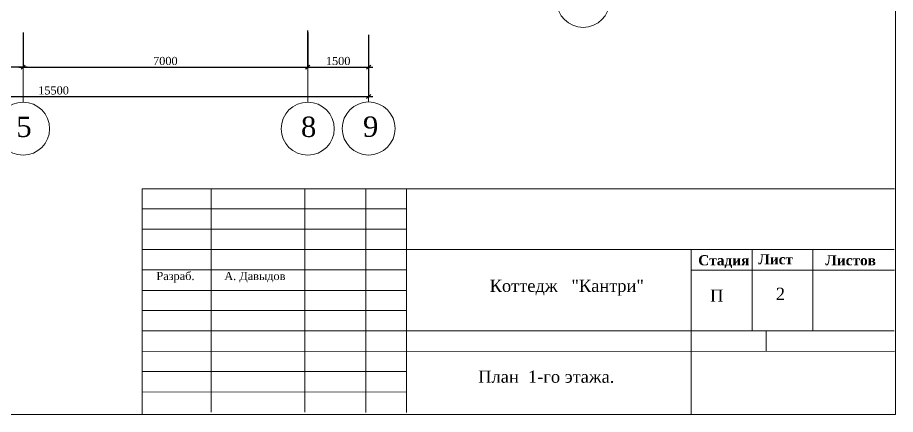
# Model space of a CAD drawing. Extents: x 1526320 to 3332998, y -546296 to 333165.
# Drawn here: x 1815281 to 1836872, y -357119 to -347363 of the extents above; entities that cross this region are included whole.
import ezdxf

# ---------------------------------------------------------------- set-up
doc = ezdxf.new("R2010")
doc.units = 0
doc.header["$LTSCALE"] = 500
doc.header["$MEASUREMENT"] = 0
doc.layers.get('0').update_dxf_attribs({"linetype": 'CONTINUOUS', "lineweight": 0})
doc.layers.add('Для печати', color=250, linetype='CONTINUOUS', lineweight=0)
doc.styles.add('NAKLON', font='TIMESBD.TTF', dxfattribs={"height": 500})
doc.styles.get("Standard").update_dxf_attribs({"font": 'TIMES.TTF', "height": 150})
doc.dimstyles.new('ISO-25', dxfattribs={"dimtxt": 300, "dimasz": 100, "dimexe": 0, "dimexo": 0, "dimgap": 50, "dimtad": 1, "dimdec": 0, "dimrnd": 10, "dimtxsty": 'Standard', "dimblk": 'OBLIQUE', "dimcen": 100, "dimdle": 100, "dimadec": 0, "dimazin": 0, "dimtfac": 1, "dimtdec": 0, "dimtmove": 0, "dimatfit": 3, "dimldrblk": 'OBLIQUE', "dimfxl": 0, "dimarcsym": 0})

# ---------------------------------------------------------------- blocks, each defined once
blk = doc.blocks.new('_Oblique')
at = {"color": 0, "linetype": 'ByBlock', "lineweight": -2}
blk.add_line((-0.5, -0.5), (0.5, 0.5), dxfattribs=at)
blk = doc.blocks.new('*D174')
at = {"layer": 'Для печати', "color": 0, "linetype": 'Continuous', "lineweight": -2, "ltscale": 0.13}
for p, q in [((1815416, -347733), (1815416, -348583)), ((1822417, -347733), (1822417, -348583)), ((1815316, -348583), (1822517, -348583))]:
    blk.add_line(p, q, dxfattribs=at)
at = {"layer": 'Для печати', "color": 0, "linetype": 'Continuous', "lineweight": -2, "ltscale": 0.13, "xscale": 100, "yscale": 100, "zscale": 100, "rotation": 180}
blk.add_blockref('_Oblique', (1815416, -348583), dxfattribs=at)
at = {"layer": 'Для печати', "color": 0, "linetype": 'Continuous', "lineweight": -2, "ltscale": 0.13, "xscale": 100, "yscale": 100, "zscale": 100}
blk.add_blockref('_Oblique', (1822417, -348583), dxfattribs=at)
at = {"layer": 'Для печати', "color": 0, "linetype": 'Continuous', "lineweight": 5, "ltscale": 0.13, "insert": (1818916, -348431), "char_height": 200, "attachment_point": 5}
blk.add_mtext('7000', dxfattribs=at)
blk = doc.blocks.new('*D175')
at = {"layer": 'Для печати', "color": 0, "linetype": 'Continuous', "lineweight": -2, "ltscale": 0.13}
for p, q in [((1823916, -347786), (1823916, -349307)), ((1808317, -349307), (1824016, -349307)), ((1808417, -349442), (1808417, -349307))]:
    blk.add_line(p, q, dxfattribs=at)
at = {"layer": 'Для печати', "color": 0, "linetype": 'Continuous', "lineweight": -2, "ltscale": 0.13, "xscale": 100, "yscale": 100, "zscale": 100, "rotation": 180}
blk.add_blockref('_Oblique', (1808417, -349307), dxfattribs=at)
at = {"layer": 'Для печати', "color": 0, "linetype": 'Continuous', "lineweight": -2, "ltscale": 0.13, "xscale": 100, "yscale": 100, "zscale": 100}
blk.add_blockref('_Oblique', (1823916, -349307), dxfattribs=at)
at = {"layer": 'Для печати', "color": 0, "linetype": 'Continuous', "lineweight": 5, "ltscale": 0.13, "insert": (1816166, -349155), "char_height": 200, "attachment_point": 5}
blk.add_mtext('15500', dxfattribs=at)
blk = doc.blocks.new('*D176')
at = {"layer": 'Для печати', "color": 0, "linetype": 'Continuous', "lineweight": -2, "ltscale": 0.13}
for p, q in [((1812417, -347733), (1812417, -348584)), ((1815416, -347733), (1815416, -348584)), ((1815516, -348584), (1812317, -348584))]:
    blk.add_line(p, q, dxfattribs=at)
at = {"layer": 'Для печати', "color": 0, "linetype": 'Continuous', "lineweight": -2, "ltscale": 0.13, "xscale": 100, "yscale": 100, "zscale": 100, "rotation": 180}
blk.add_blockref('_Oblique', (1812417, -348584), dxfattribs=at)
at = {"layer": 'Для печати', "color": 0, "linetype": 'Continuous', "lineweight": -2, "ltscale": 0.13, "xscale": 100, "yscale": 100, "zscale": 100}
blk.add_blockref('_Oblique', (1815416, -348584), dxfattribs=at)
at = {"layer": 'Для печати', "color": 0, "linetype": 'Continuous', "lineweight": 5, "ltscale": 0.13, "insert": (1814421, -348432), "char_height": 200, "attachment_point": 5}
blk.add_mtext('3000', dxfattribs=at)
blk = doc.blocks.new('*D178')
at = {"layer": 'Для печати', "color": 0, "linetype": 'Continuous', "lineweight": -2, "ltscale": 0.13}
for p, q in [((1822416, -347679), (1822416, -348583)), ((1823916, -347786), (1823916, -348583)), ((1822316, -348583), (1824016, -348583))]:
    blk.add_line(p, q, dxfattribs=at)
at = {"layer": 'Для печати', "color": 0, "linetype": 'Continuous', "lineweight": -2, "ltscale": 0.13, "xscale": 100, "yscale": 100, "zscale": 100, "rotation": 180}
blk.add_blockref('_Oblique', (1822416, -348583), dxfattribs=at)
at = {"layer": 'Для печати', "color": 0, "linetype": 'Continuous', "lineweight": -2, "ltscale": 0.13, "xscale": 100, "yscale": 100, "zscale": 100}
blk.add_blockref('_Oblique', (1823916, -348583), dxfattribs=at)
at = {"layer": 'Для печати', "color": 0, "linetype": 'Continuous', "lineweight": 5, "ltscale": 0.13, "insert": (1823166, -348432), "char_height": 200, "attachment_point": 5}
blk.add_mtext('1500', dxfattribs=at)

msp = doc.modelspace()

# ---------------------------------------------------------------- linework, layer by layer
at = {"layer": 'Для печати', "color": 250, "linetype": 'Continuous', "lineweight": 5}
for p, q in [((1815416.3, -347733.4), (1815416.3, -349442.3)), ((1822416.2, -347679.4), (1822416.2, -349442.3)), ((1823916, -347784.5), (1823916, -349437.7))]:
    msp.add_line(p, q, dxfattribs=at)
at = {"layer": 'Для печати', "color": 250, "linetype": 'Continuous', "lineweight": 15, "ltscale": 0.13}
for p, q in [((1818346.1, -351571.1), (1836848.1, -351571.1)), ((1818346.1, -357108.2), (1818346.1, -351571.1)), ((1824840.3, -352562.4), (1818348.9, -352562.4)), ((1818371.3, -353066.3), (1836842.4, -353066.3)), ((1831848.6, -353065.4), (1831848.6, -357119.4)), ((1833345.2, -353065.4), (1833345.2, -355063.3)), ((1834841.8, -353065.4), (1834841.8, -355063.3)), ((1818358.8, -354069.4), (1824846.6, -354069.4)), ((1824847.7, -355063.4), (1831841.5, -355063.4)), ((1831841.5, -355063.4), (1836842.1, -355063.4)), ((1833690.6, -355063.3), (1833690.6, -355566.4))]:
    msp.add_line(p, q, dxfattribs=at)
at = {"layer": 'Для печати', "color": 250, "linetype": 'Continuous', "lineweight": 15}
for p, q in [((1820045.8, -357067.2), (1820046.7, -351567.2)), ((1822345.8, -357067.6), (1822346.7, -351567.6)), ((1823845.8, -357067.9), (1823846.7, -351567.9)), ((1824845.8, -357068), (1824846.7, -351568)), ((1818346.6, -352067), (1824846.6, -352068)), ((1818346.4, -353067), (1824846.4, -353068)), ((1818346.3, -353567), (1824846.3, -353568)), ((1831848.3, -353570), (1836848.3, -353570.8)), ((1818346.2, -354567), (1824846.2, -354568)), ((1818346.1, -355067), (1824846.1, -355068)), ((1818346, -355567), (1836846, -355570)), ((1818345.9, -356067), (1824845.9, -356068)), ((1818345.8, -356567), (1824845.8, -356568))]:
    msp.add_line(p, q, dxfattribs=at)
at = {"layer": 'Для печати', "color": 250, "linetype": 'Continuous', "lineweight": 0, "ltscale": 0.13}
msp.add_lwpolyline([(1836872.2, -357117.7), (1796769.7, -357117.7), (1796769.7, -328334.5), (1836872.2, -328334.5)], close=True, dxfattribs=at)
at = {"layer": 'Для печати', "color": 250, "linetype": 'Continuous', "lineweight": 5}
for centre in [(1829193.6, -346953.7), (1815417.4, -350094.9), (1822417.3, -350094.9), (1823916, -350090.4)]:
    msp.add_circle(centre, 651.5, dxfattribs=at)

# ---------------------------------------------------------------- texts
for s, p in [('5', (1815251, -350299.1)), ('8', (1822250.9, -350299.1)), ('9', (1823776.8, -350294.6))]:
    msp.add_text(s, height=500, dxfattribs=at).set_placement(p)
at = {"layer": 'Для печати', "color": 250, "linetype": 'Continuous', "lineweight": 15, "ltscale": 0.13, "style": 'NAKLON'}
for s, p in [('Стадия', (1832020.9, -353454.4)), ('Лист', (1833500.4, -353430.2)), ('Листов', (1835149.6, -353454.4))]:
    msp.add_text(s, height=250, dxfattribs=at).set_placement(p)
at = {"layer": 'Для печати', "color": 250, "linetype": 'Continuous', "lineweight": 15}
for s, height, p in [('Разраб.', 200, (1818696.6, -353816)), ('А. Давыдов', 200, (1820367, -353816)), ('П', 300, (1832313.4, -354349.4)), ('2', 300, (1833931, -354305.1)), ('План  1-го этажа.', 300, (1826611.6, -356340.8))]:
    msp.add_text(s, height=height, dxfattribs=at).set_placement(p)
at = {"layer": 'Для печати', "color": 250, "linetype": 'Continuous', "lineweight": 9}
msp.add_text('Коттедж   "Кантри"', height=300, dxfattribs=at).set_placement((1826893, -354105.9))

# ---------------------------------------------------------------- dimensions: what is measured, and where the dimension line sits
at = {"layer": 'Для печати', "color": 250, "linetype": 'Continuous', "lineweight": 5}
for base, p1, picture, middle in [((1823916, -349307.1), (1808416.9, -349442.3), '*D175', (1816166.4, -349155.4)), ((1823916, -348583.4), (1822416.2, -347679.4), '*D178', (1823166.1, -348431.7))]:
    dim = msp.add_linear_dim(base=base, p1=p1, p2=(1823916, -347786.4), dimstyle='ISO-25', dxfattribs=at)
    dim.commit()
    dim.dimension.update_dxf_attribs({"geometry": picture, "text_midpoint": middle})
dim = msp.add_linear_dim(base=(1812416.7, -348583.7), p1=(1815416.3, -347733.4), p2=(1812416.7, -347733.4), angle=180, dimstyle='ISO-25', dxfattribs=at)
dim.commit()
dim.dimension.update_dxf_attribs({"geometry": '*D176', "text_midpoint": (1814421.5, -348583.7), "dimtype": 160})
at = {"layer": 'Для печати', "color": 250, "linetype": 'Continuous', "lineweight": 5, "ltscale": 0.13}
dim = msp.add_linear_dim(base=(1822416.5, -348583.4), p1=(1815416.3, -347733.4), p2=(1822416.5, -347733.4), dimstyle='ISO-25', dxfattribs=at)
dim.commit()
dim.dimension.update_dxf_attribs({"geometry": '*D174', "text_midpoint": (1818916.4, -348431.4)})

doc.saveas('drawing.dxf')
